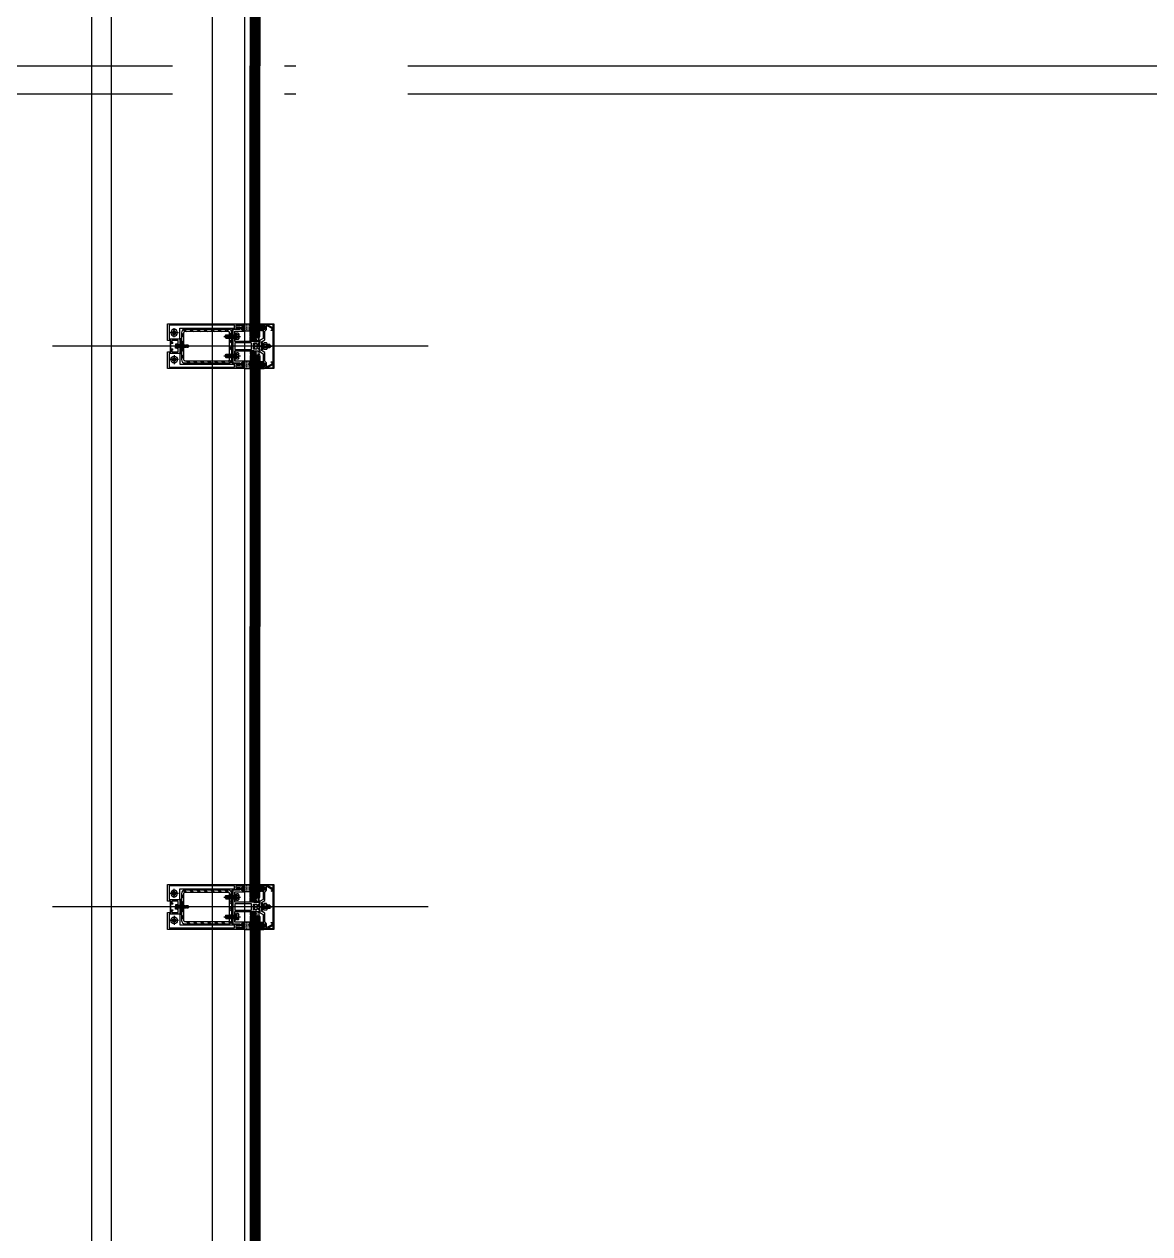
# Model space of a CAD drawing. Header units: millimetres. Extents: x 434053 to 1059003, y -2417481 to 936527.
# Drawn here: x 535387 to 537395, y -2241119 to -2238961 of the extents above; entities that cross this region are included whole.
import ezdxf

# ---------------------------------------------------------------- set-up
doc = ezdxf.new("R2010")
doc.units = ezdxf.units.MM
doc.header["$LTSCALE"] = 1000
doc.header["$MEASUREMENT"] = 0
for name, pattern in [('CENTER', [2, 1.25, -0.25, 0.25, -0.25]), ('CENTER2', [1.125, 0.75, -0.125, 0.125, -0.125]), ('DOTE', [2.42, 2, -0.2, 0.02, -0.2]), ('HIDDEN', [9.525, 6.35, -3.175])]:
    doc.linetypes.add(name, pattern=pattern)
for name, color, linetype in [('ALUM-V', 11, 'Continuous'), ('DOTE', 16, 'DOTE'), ('ELASTOMER', 6, 'Continuous'), ('ELASTOMER-V', 241, 'Continuous'), ('ELASTROMER-V', 241, 'Continuous'), ('EXTRUSION1', 4, 'Continuous'), ('EXTRUSION2', 133, 'Continuous'), ('FASTENER', 191, 'Continuous'), ('GLASS', 1, 'Continuous'), ('GLASS-V', 11, 'Continuous'), ('GRID', 8, 'CENTER'), ('SFC-ELASTOMER', 6, 'Continuous'), ('SFC-ELASTOMER-V', 241, 'Continuous'), ('SILICONE', 8, 'Continuous'), ('STEEL', 3, 'Continuous'), ('STEEL-V', 71, 'Continuous')]:
    doc.layers.add(name, color=color, linetype=linetype)
pattern_1 = [(45, (-5.177405, -3.52174), (-0.04419417, 0.04419417), [])]
pattern_2 = [(360, (-14745.027, 104018.3311), (1.875, 1.082531755), [1.25, -2.5]), (120, (-14745.027, 104018.3311), (-1.875, 1.082531755), [1.25, -2.5]), (60, (-14745.027, 104018.3311), (9e-16, 2.16506351), [-2.5, 1.25])]
pattern_3 = [(307.5, (36474.7366, 18869.4615), (1.92682377, 0.06299336), [0, -1.52, 0, -1.7, 0, -1.625]), (277.5, (36474.7366, 18869.4615), (2.82214607, -1.7697767), [0, -0.82, 0, -1.37, 0, -0.525]), (237.5, (36474.7366, 18870.6915), (0.00565905, -3.11414186), [0, -0.5, 0, -1.8, 0, -2.35]), (227.5, (36474.7366, 18870.6915), (0.87767556, -3.0061266), [0, -0.25, 0, -1.18, 0, -1.35])]
pattern_4 = [(360, (-14745.027, 105018.3311), (1.875, 1.082531755), [1.25, -2.5]), (120, (-14745.027, 105018.3311), (-1.875, 1.082531755), [1.25, -2.5]), (60, (-14745.027, 105018.3311), (9e-16, 2.16506351), [-2.5, 1.25])]
pattern_5 = [(307.5, (36474.7366, 19869.4615), (1.92682377, 0.06299336), [0, -1.52, 0, -1.7, 0, -1.625]), (277.5, (36474.7366, 19869.4615), (2.82214607, -1.7697767), [0, -0.82, 0, -1.37, 0, -0.525]), (237.5, (36474.7366, 19870.6915), (0.00565905, -3.11414186), [0, -0.5, 0, -1.8, 0, -2.35]), (227.5, (36474.7366, 19870.6915), (0.87767556, -3.0061266), [0, -0.25, 0, -1.18, 0, -1.35])]

# ---------------------------------------------------------------- blocks, each defined once
blk = doc.blocks.new('WP')
at = {"linetype": 'ByBlock'}
h = blk.add_hatch(dxfattribs=at)
h.set_pattern_fill('ANSI31', color=0, scale=0.5, style=0)
h.set_pattern_definition(pattern_1)
h.paths.add_polyline_path([(0, 1.25, 0.4142136), (-1.25, 0), (0, 0)])
h = blk.add_hatch(dxfattribs=at)
h.set_pattern_fill('ANSI31', color=0, scale=0.5, style=0)
h.set_pattern_definition(pattern_1)
h.paths.add_polyline_path([(0, -1.25, 0.4142136), (1.25, 0), (0, 0)])
at = {"color": 0, "linetype": 'ByBlock'}
for p, q in [((-2.45, 0), (2.45, 0)), ((0, -2.45), (0, 2.45))]:
    blk.add_line(p, q, dxfattribs=at)
blk.add_circle((0, 0), 1.25, dxfattribs=at)
blk = doc.blocks.new('*U530')
at = {"layer": 'ELASTOMER-V', "linetype": 'ByBlock'}
h = blk.add_hatch(dxfattribs=at)
h.set_pattern_fill('DOTS', color=256, scale=12, style=0)
h.set_pattern_definition([(0, (6, -2), (0.375, 0.75), [0, -0.75])])
edge = h.paths.add_edge_path()
edge.add_arc((1, -14.8), 1, 0, 90)
edge.add_line((1, -13.8), (-1, -13.8))
edge.add_arc((-1, -14.8), 1, 90, 180)
edge.add_line((-2, -14.8), (-5, -14.8))
edge.add_line((-5, -14.8), (-5, -4.8))
edge.add_line((-5, -4.8), (-2, -4.8))
edge.add_line((-2, -4.8), (-2, -3.1))
edge.add_line((-2, -3.1), (-2.4, -3.1))
edge.add_arc((-2.3, -2.6), 0.5, 140.4654, 270, ccw=False)
edge.add_line((-2.7, -2.3), (-1.2, -0.5))
edge.add_arc((-0.9, -0.8), 0.5, 90, 140.4654, ccw=False)
edge.add_line((-0.9, -0.3), (-0.8, -0.3))
edge.add_arc((0, 0), 0.813, 202.6199, 337.3801)
edge.add_line((0.8, -0.3), (0.9, -0.3))
edge.add_arc((0.9, -0.8), 0.5, 39.5346, 90, ccw=False)
edge.add_line((1.2, -0.5), (2.7, -2.3))
edge.add_arc((2.3, -2.6), 0.5, -90, 39.5346, ccw=False)
edge.add_line((2.3, -3.1), (2, -3.1))
edge.add_line((2, -3.1), (2, -4.8))
edge.add_line((2, -4.8), (8, -4.8))
edge.add_line((8, -4.8), (8, -14.8))
edge.add_line((8, -14.8), (2, -14.8))
edge = h.paths.add_edge_path(flags=16)
edge.add_line((1, -2.8), (1, -3.8))
edge.add_arc((0, -3.8), 1, -180, 0, ccw=False)
edge.add_line((-1, -3.8), (-1, -2.8))
edge.add_arc((0, -2.8), 1, 0, 180, ccw=False)
at = {"color": 0, "linetype": 'ByBlock'}
for points in [[(2, -14.8, 0.414214), (1, -13.8), (-1, -13.8, 0.414214), (-2, -14.8), (-5, -14.8), (-5, -4.8), (-2, -4.8), (-2, -3.1), (-2.4, -3.1, -0.634219), (-2.7, -2.3), (-1.2, -0.5, -0.223826), (-0.9, -0.3), (-0.8, -0.3, 0.666667), (0.8, -0.3), (0.9, -0.3, -0.223826), (1.2, -0.5), (2.7, -2.3, -0.634219), (2.3, -3.1), (2, -3.1), (2, -4.8), (8, -4.8), (8, -14.8)], [(1, -2.8), (1, -3.8, -1), (-1, -3.8), (-1, -2.8, -1)]]:
    blk.add_lwpolyline(points, format="xyb", close=True, dxfattribs=at)
blk = doc.blocks.new('M6.7')
at = {"color": 0, "linetype": 'ByBlock'}
for p, q in [((-5.8, 8.5), (-5.8, 4)), ((-4.3, 9.3), (4.3, 9.3)), ((-4.3, 3.2), (4.3, 3.2)), ((-3, 14), (-2, 15)), ((-3, 14), (-3, 9.3)), ((-3, 14), (3, 14)), ((-2.9, 8.5), (-2.9, 4)), ((2, 15), (-2, 15)), ((-1.2, 1.6), (0, 3.2)), ((0, 1.6), (1.2, 3.2)), ((2, 15), (3, 14)), ((2.9, 8.5), (2.9, 4)), ((3, 14), (3, 9.3)), ((5.8, 8.5), (5.8, 4))]:
    blk.add_line(p, q, dxfattribs=at)
at = {"color": 0, "linetype": 'HIDDEN'}
for p, q in [((-2, 15), (-2, 9.3)), ((2, 15), (2, 9.3))]:
    blk.add_line(p, q, dxfattribs=at)
at = {"color": 0, "linetype": 'ByBlock'}
for points in [[(-6, 1.6), (6, 1.6), (6, 0), (-6, 0), (-6, 1.6)], [(-4.6, 3.2), (4.6, 3.2), (4.6, 1.6), (-4.6, 1.6), (-4.6, 3.2)]]:
    blk.add_lwpolyline(points, dxfattribs=at)
for centre, radius, start, end in [((-4.3, 7.6), 1.7, 32.0046, 147.9954), ((-4.3, 4.9), 1.7, 212.0046, 327.9954), ((0, 3.7), 5.61, 59.0209, 120.9791), ((0, 8.8), 5.61, 239.0209, 300.9791), ((4.3, 7.6), 1.7, 32.0046, 147.9954), ((4.3, 4.9), 1.7, 212.0046, 327.9954)]:
    blk.add_arc(centre, radius, start, end, dxfattribs=at)
blk = doc.blocks.new('M6.8')
at = {"color": 0, "linetype": 'ByBlock'}
for p, q in [((-5, 3.2), (-5, 0)), ((-5, 0), (5, 0)), ((-2.5, 4), (2.5, 4)), ((0, 3.2), (0, 0)), ((5, 3.2), (5, 0))]:
    blk.add_line(p, q, dxfattribs=at)
for centre in [(-2.5, -0.30625), (2.5, -0.30625)]:
    blk.add_arc(centre, 4.30625, 54.51065675, 125.48934325, dxfattribs=at)
blk = doc.blocks.new('*U528')
at = {"layer": 'GRID'}
blk.add_line((0, -6.6), (0, 26.7), dxfattribs=at)
at = {"color": 0, "linetype": 'ByBlock'}
blk.add_blockref('M6.7', (0, 9), dxfattribs=at)
at = {"color": 0, "linetype": 'ByBlock', "xscale": -1, "rotation": 180}
blk.add_blockref('M6.8', (0, 0), dxfattribs=at)
blk = doc.blocks.new('*U542')
at = {"linetype": 'ByBlock', "ltscale": 20}
blk.add_hatch(color=0, dxfattribs=at).paths.add_polyline_path([(4.4, 0), (4.4, 0), (-4.4, 0), (-4.4, 0.9), (-4.2, 0.7), (4.2, 0.7), (4.4, 0.9)])
at = {"color": 0, "linetype": 'ByBlock'}
for p, q in [((-4.2, 0.7), (-4.2, 0.8)), ((-4.2, 0.7), (-4.2, 0.8)), ((4.2, 0.7), (-4.2, 0.7)), ((4.2, 0.7), (-4.2, 0.7)), ((-4, 0.9), (4, 0.9)), ((-1.5, 3.8), (-1.5, 1.1)), ((1.5, 3.8), (1.5, 1.1)), ((4.2, 0.8), (4.2, 0.7)), ((-2.1, -2.6), (-1.5, -2.8)), ((-1.5, -3.6), (-2.1, -3.7)), ((-2.1, -3.7), (2.1, -4.6)), ((-1.5, -5.3), (-2.1, -5.5)), ((-2.1, -5.5), (2.1, -6.4)), ((-1.5, -7.1), (-2.1, -7.2)), ((-2.1, -7.2), (2.1, -8.1)), ((-1.5, -8.9), (-2.1, -9)), ((-2.1, -9), (2.1, -9.9)), ((-1.5, -10.7), (-2.1, -10.8)), ((-2.1, -10.8), (2.1, -11.7)), ((-1.5, -12.5), (-2.1, -12.6)), ((-2.1, -12.6), (2.1, -13.5)), ((-1.5, -3.6), (-1.5, -2.8)), ((-1.5, -5.3), (-1.5, -4.5)), ((-1.5, -7.1), (-1.5, -6.3)), ((-1.5, -8.9), (-1.5, -8.1)), ((-1.5, -10.7), (-1.5, -9.9)), ((-1.5, -12.5), (-1.5, -11.7)), ((-1.5, -15.8), (-1.5, -13.4)), ((0, -17.2), (-1.5, -15.8)), ((-0.3, -16.9), (-0.9, -14.2)), ((-0.8, -3.1), (0.8, -3.4)), ((-0.8, -4.9), (0.8, -5.2)), ((-0.8, -6.6), (0.8, -7)), ((-0.8, -8.4), (0.8, -8.7)), ((-0.8, -10.2), (0.8, -10.5)), ((-0.8, -12), (0.8, -12.3)), ((1.5, -15.8), (-0.4, -13.9)), ((0, -17.2), (1.5, -15.8)), ((2.1, -2.6), (1.5, -2.8)), ((1.5, -2.8), (1.5, -3.8)), ((2.1, -4.6), (1.5, -4.7)), ((1.5, -4.7), (1.5, -5.5)), ((2.1, -6.4), (1.5, -6.5)), ((1.5, -6.5), (1.5, -7.3)), ((2.1, -8.1), (1.5, -8.3)), ((1.5, -8.3), (1.5, -9.1)), ((2.1, -9.9), (1.5, -10.1)), ((1.5, -10.1), (1.5, -10.9)), ((2.1, -11.7), (1.5, -11.8)), ((1.5, -11.8), (1.5, -12.7)), ((2.1, -13.5), (1.5, -13.6)), ((1.5, -13.6), (1.5, -15.8))]:
    blk.add_line(p, q, dxfattribs=at)
at = {"color": 0, "linetype": 'ByBlock', "ltscale": 20}
blk.add_lwpolyline([(4.4, 0), (4.4, 0), (-4.4, 0), (-4.4, 0), (-4.4, 0.9), (-4.2, 0.7), (4.2, 0.7), (4.4, 0.9)], close=True, dxfattribs=at)
at = {"color": 0, "linetype": 'ByBlock'}
for points in [[(-3.3, 1.3), (-3.3, 3.8, -0.275403), (-1.5, 3.8, -0.070161), (-0.2, 4)], [(3.3, 1.3), (3.3, 3.8, 0.272905), (1.5, 3.8, 0.070122), (0.2, 4)]]:
    blk.add_lwpolyline(points, format="xyb", dxfattribs=at)
blk.add_lwpolyline([(-2.4, 4), (-0.2, 4), (-0.2, 2.9), (0.2, 2.9), (0.2, 4), (2.4, 4)], dxfattribs=at)
for centre, radius, start, end in [((-2.6, -1.3), 2.68, 65.7907, 126.421), ((-2.6, -1.3), 2.68, 65.7907, 126.421), ((0, -3.3), 4.66, 71.3205, 108.8514), ((2.6, -1.3), 2.68, 53.6184, 114.201), ((-0.6, -14.2), 0.314, 50.35, 193.0276)]:
    blk.add_arc(centre, radius, start, end, dxfattribs=at)
at = {"layer": 'ALUM-V', "color": 0, "linetype": 'ByBlock'}
for p, q in [((-2.1, -2.6), (-2.1, 0)), ((2.1, -2.6), (2.1, 0)), ((-2.1, -2.6), (2.1, -2.6))]:
    blk.add_line(p, q, dxfattribs=at)
at = {"layer": 'GRID', "linetype": 'CENTER', "ltscale": 0.5}
blk.add_line((0, 4), (0, -17.2), dxfattribs=at)
blk = doc.blocks.new('6phs-h')
at = {"color": 9, "linetype": 'CENTER2'}
for p, q in [((-8, 0), (8, 0)), ((0, 8), (0, -8))]:
    blk.add_line(p, q, dxfattribs=at)
at = {"layer": 'FASTENER', "color": 0, "linetype": 'ByBlock'}
blk.add_lwpolyline([(-0.6, -1.6), (-0.6, -3), (0.6, -3), (0.6, -1.6, -0.414214), (1.6, -0.6), (3, -0.6), (3, 0.6), (1.6, 0.6, -0.414214), (0.6, 1.6), (0.6, 3), (-0.6, 3), (-0.6, 1.6, -0.414214), (-1.6, 0.6), (-3, 0.6), (-3, -0.6), (-1.6, -0.6, -0.414214)], format="xyb", close=True, dxfattribs=at)
blk.add_circle((0, 0), 6, dxfattribs=at)
at = {"layer": 'FASTENER', "color": 8, "linetype": 'HIDDEN', "ltscale": 0.5}
blk.add_circle((0, 0), 3, dxfattribs=at)
blk = doc.blocks.new('20220805-JT03')
at = {"layer": 'SFC-ELASTOMER-V', "linetype": 'ByBlock'}
h = blk.add_hatch(dxfattribs=at)
h.set_pattern_fill('DOTS', color=256, scale=12, style=0)
h.set_pattern_definition([(0, (6261.6926, 48236.8654), (0.375, 0.75), [0, -0.75])])
edge = h.paths.add_edge_path(flags=16)
edge.add_arc((0.3, 3.3), 0.5, 0.0029, 89.9971, ccw=False)
edge.add_line((0.8, 3.3), (0.8, 1.7))
edge.add_arc((0.3, 1.7), 0.5, 270.0222, 359.9778, ccw=False)
edge.add_line((0.3, 1.2), (-0.3, 1.2))
edge.add_arc((-0.3, 1.7), 0.5, 180.0232, 269.9768, ccw=False)
edge.add_line((-0.8, 1.7), (-0.8, 3.3))
edge.add_arc((-0.3, 3.3), 0.5, 90.0174, 179.9826, ccw=False)
edge.add_line((-0.3, 3.8), (0.3, 3.8))
edge = h.paths.add_edge_path(flags=16)
edge.add_arc((2.5, 5.3), 0.5, -90.0029, 0.0029, ccw=False)
edge.add_line((2.5, 4.8), (1.5, 4.8))
edge.add_arc((1.5, 5.3), 0.5, 180.0041, 269.9959, ccw=False)
edge.add_line((1, 5.3), (1, 6.4))
edge.add_arc((1.5, 6.4), 0.5, 90.0077, 179.9923, ccw=False)
edge.add_line((1.5, 6.9), (2.5, 6.9))
edge.add_arc((2.5, 6.4), 0.5, 0.0007, 89.9993, ccw=False)
edge.add_line((3, 6.4), (3, 5.3))
edge = h.paths.add_edge_path()
edge.add_line((-6.2, 2.3), (-6.2, 2.8))
edge.add_arc((-5.7, 2.8), 0.5, 90, 180, ccw=False)
edge.add_line((-5.7, 3.3), (-2.6, 3.3))
edge.add_arc((-2.1, 3.3), 0.5, 0.0568, 179.9432, ccw=False)
edge.add_line((-1.6, 3.3), (-1.6, 2))
edge.add_arc((-1.9, 2), 0.299, -90.1209, 0.1237, ccw=False)
edge.add_line((-1.9, 1.7), (-2, 1.7))
edge.add_arc((-2, 1.4), 0.3, 90.0993, 224.8865)
edge.add_line((-2.2, 1.2), (-1.2, 0.1))
edge.add_arc((-0.8, 0.5), 0.5, 225, 270)
edge.add_line((-0.8, 0), (0.8, 0))
edge.add_arc((0.8, 0.5), 0.5, 270, 315)
edge.add_line((1.2, 0.1), (2.2, 1.2))
edge.add_arc((2, 1.4), 0.3, 315.1093, 449.9036)
edge.add_line((2, 1.7), (1.9, 1.7))
edge.add_arc((1.9, 2), 0.3, 180.0698, 269.9273, ccw=False)
edge.add_line((1.6, 2), (1.6, 3.3))
edge.add_arc((2.1, 3.3), 0.5, 0.0563, 179.9437, ccw=False)
edge.add_line((2.6, 3.3), (4.7, 3.3))
edge.add_arc((4.7, 3.6), 0.299, 269.7711, 360.2319)
edge.add_line((5, 3.6), (5, 8.1))
edge.add_line((5, 8.1), (4.3, 9.1))
edge.add_arc((4, 8.9), 0.401, 29.9771, 149.8969)
edge.add_line((3.7, 9.1), (3.3, 8.3))
edge.add_arc((3, 8.5), 0.401, 210.1001, 330.0258, ccw=False)
edge.add_line((2.7, 8.3), (2.3, 9.1))
edge.add_arc((2, 8.9), 0.401, 29.9785, 149.8954)
edge.add_line((1.7, 9.1), (1.3, 8.3))
edge.add_arc((1, 8.5), 0.401, 210.101, 330.0249, ccw=False)
edge.add_line((0.7, 8.3), (0.3, 9.1))
edge.add_arc((0, 8.9), 0.401, 29.9785, 149.8954)
edge.add_line((-0.3, 9.1), (-0.7, 8.3))
edge.add_arc((-1, 8.5), 0.401, 210.101, 330.0249, ccw=False)
edge.add_line((-1.3, 8.3), (-1.7, 9.1))
edge.add_arc((-2, 8.9), 0.401, 29.9785, 149.8954)
edge.add_line((-2.3, 9.1), (-2.7, 8.3))
edge.add_arc((-3, 8.5), 0.401, 210.101, 330.0249, ccw=False)
edge.add_line((-3.3, 8.3), (-3.7, 9.1))
edge.add_arc((-4, 8.9), 0.414, 31.0429, 161.1746)
edge.add_line((-4.4, 9), (-4.4, 8.6))
edge.add_arc((-4.9, 8.6), 0.5, -127.8542, 0, ccw=False)
edge.add_line((-5.2, 8.2), (-6.5, 9.3))
edge.add_arc((-6.7, 9.1), 0.2, 52.1458, 90)
edge.add_line((-6.7, 9.3), (-6.8, 9.3))
edge.add_arc((-6.8, 9.1), 0.2, 90, 180)
edge.add_line((-7, 9.1), (-7, 2.1))
edge.add_arc((-6.7, 2.1), 0.337, 189.2553, 260.8901)
edge.add_line((-6.7, 1.8), (-6.7, 1.8))
edge.add_arc((-6.7, 2.3), 0.5, 270, 360)
edge = h.paths.add_edge_path(flags=16)
edge.add_arc((-2.5, 5.3), 0.5, 179.9971, 270.0029)
edge.add_line((-2.5, 4.8), (-1.5, 4.8))
edge.add_arc((-1.5, 5.3), 0.5, 270.0041, 359.9959)
edge.add_line((-1, 5.3), (-1, 6.4))
edge.add_arc((-1.5, 6.4), 0.5, 0.0077, 89.9923)
edge.add_line((-1.5, 6.9), (-2.5, 6.9))
edge.add_arc((-2.5, 6.4), 0.5, 90.0007, 179.9993)
edge.add_line((-3, 6.4), (-3, 5.3))
at = {"color": 0, "linetype": 'ByBlock'}
for points in [[(-6.2, 2.3), (-6.2, 2.8, -0.414214), (-5.7, 3.3), (-2.6, 3.3, -0.99901), (-1.6, 3.3), (-1.6, 2, -0.415465), (-1.9, 1.7), (-2, 1.7, 0.666836), (-2.2, 1.2), (-1.2, 0.1, 0.198912), (-0.8, 0), (0.8, 0, 0.198912), (1.2, 0.1), (2.2, 1.2, 0.666881), (2, 1.7), (1.9, 1.7, -0.413485), (1.6, 2), (1.6, 3.3, -0.999019), (2.6, 3.3), (4.7, 3.3, 0.416571), (5, 3.6), (5, 8.1), (4.3, 9.1, 0.576884), (3.7, 9.1), (3.3, 8.3, -0.576918), (2.7, 8.3), (2.3, 9.1, 0.576867), (1.7, 9.1), (1.3, 8.3, -0.576907), (0.7, 8.3), (0.3, 9.1, 0.576867), (-0.3, 9.1), (-0.7, 8.3, -0.576907), (-1.3, 8.3), (-1.7, 9.1, 0.576867), (-2.3, 9.1), (-2.7, 8.3, -0.576907), (-3.3, 8.3), (-3.7, 9.1, 0.637878), (-4.4, 9), (-4.4, 8.6, -0.623985), (-5.2, 8.2), (-6.5, 9.3, 0.166689), (-6.7, 9.3), (-6.8, 9.3, 0.414214), (-7, 9.1), (-7, 2.1, 0.323159), (-6.7, 1.8), (-6.7, 1.8, 0.414214)], [(-3, 5.3, 0.414244), (-2.5, 4.8), (-1.5, 4.8, 0.414172), (-1, 5.3), (-1, 6.4, 0.414135), (-1.5, 6.9), (-2.5, 6.9, 0.414207), (-3, 6.4)], [(0.3, 3.8, -0.414183), (0.8, 3.3), (0.8, 1.7, -0.413987), (0.3, 1.2), (-0.3, 1.2, -0.413976), (-0.8, 1.7), (-0.8, 3.3, -0.414036), (-0.3, 3.8)], [(3, 5.3, -0.414244), (2.5, 4.8), (1.5, 4.8, -0.414172), (1, 5.3), (1, 6.4, -0.414135), (1.5, 6.9), (2.5, 6.9, -0.414207), (3, 6.4)]]:
    blk.add_lwpolyline(points, format="xyb", close=True, dxfattribs=at)
blk = doc.blocks.new('*U532')
at = {"color": 0, "linetype": 'ByBlock'}
for p, q in [((-5.8, 6.4), (-5.8, 3.2)), ((-5.8, 3.2), (5.8, 3.2)), ((-4.3, 7.2), (4.3, 7.2)), ((-2.9, 6.4), (-2.9, 3.2)), ((-1.2, 1.6), (0, 3.2)), ((0, 1.6), (1.2, 3.2)), ((2.9, 6.4), (2.9, 3.2)), ((5.8, 6.4), (5.8, 3.2)), ((-3, -15.5), (-3, -10)), ((-3, -15.5), (-2, -16.5)), ((-3, -15.5), (3, -15.5)), ((2, -16.5), (-2, -16.5)), ((2, -16.5), (3, -15.5)), ((3, -15.5), (3, -10))]:
    blk.add_line(p, q, dxfattribs=at)
for points in [[(-6, 1.6), (6, 1.6), (6, 0), (-6, 0), (-6, 1.6)], [(-4.6, 3.2), (4.6, 3.2), (4.6, 1.6), (-4.6, 1.6), (-4.6, 3.2)]]:
    blk.add_lwpolyline(points, dxfattribs=at)
for centre, radius, start, end in [((-4.3, 5.5), 1.7, 32.0046, 147.9954), ((0, 1.6), 5.61, 59.0209, 120.9791), ((4.3, 5.5), 1.7, 32.0046, 147.9954)]:
    blk.add_arc(centre, radius, start, end, dxfattribs=at)
at = {"layer": 'FASTENER', "color": 0, "linetype": 'HIDDEN'}
for p, q in [((-3, -10), (-3, 0)), ((-2, -16.5), (-2, 0)), ((2, -16.5), (2, 0)), ((3, -10), (3, 0))]:
    blk.add_line(p, q, dxfattribs=at)
at = {"layer": 'GRID'}
blk.add_line((0, -19.1), (0, 10.4), dxfattribs=at)
blk = doc.blocks.new('20221108-LC01')
at = {"color": 0, "linetype": 'ByBlock'}
for points in [[(-3, -17.8, 1), (-3, -17.2), (-3, -8.8, 0.414214), (-3.5, -8.3), (-48, -8.3), (-48, -5.8), (-46, -5.8), (-46, -3.3), (-42.5, -3.3), (-42.5, -5.3), (-37, -5.3, 0.414214), (-36.5, -4.8), (-36.5, 4.7, 0.414214), (-37, 5.2), (-42.5, 5.2), (-42.5, 3.2), (-46, 3.2), (-46, 5.7), (-48, 5.7), (-48, 8.2), (-3.5, 8.2, 0.414214), (-3, 8.7), (-3, 17.2, 1), (-3, 17.8), (-3, 26.5, 0.414214), (-3.5, 27), (-20.5, 27), (-20.5, 29, -0.414214), (-19.5, 30), (-19.3, 30, -0.414214), (-19, 29.7), (-19, 29, 0.414214), (-18.5, 28.5), (-17.4, 28.5, 0.13052), (-17.1, 28.6), (-15.8, 29.4, 0.269143), (-15.5, 29.8), (-15.5, 34.2, 0.269143), (-15.8, 34.6), (-17.1, 35.4, 0.13052), (-17.4, 35.5), (-18.5, 35.5, 0.414214), (-19, 35), (-19, 34.3, -0.414214), (-19.3, 34), (-19.5, 34, -0.414214), (-20.5, 35), (-20.5, 37), (-6.3, 37, -0.414214), (-5.3, 36), (-5.3, 34, -1), (-7.3, 34, 0.414214), (-7.8, 34.5), (-12, 34.5, 0.414214), (-12.5, 34), (-12.5, 30.5, 0.414214), (-12, 30), (0, 30), (0, -30), (-12, -30, 0.414214), (-12.5, -30.5), (-12.5, -34, 0.414214), (-12, -34.5), (-7.8, -34.5, 0.414214), (-7.3, -34, -1), (-5.3, -34), (-5.3, -36, -0.414214), (-6.3, -37), (-20.5, -37), (-20.5, -35, -0.414214), (-19.5, -34), (-19.3, -34, -0.414214), (-19, -34.3), (-19, -35, 0.414214), (-18.5, -35.5), (-17.4, -35.5, 0.13052), (-17.1, -35.4), (-15.8, -34.6, 0.269143), (-15.5, -34.2), (-15.5, -29.8, 0.269143), (-15.8, -29.4), (-17.1, -28.6, 0.13052), (-17.4, -28.5), (-18.5, -28.5, 0.414214), (-19, -29), (-19, -29.7, -0.414214), (-19.3, -30), (-19.5, -30, -0.414214), (-20.5, -29), (-20.5, -27), (-3.5, -27, 0.414214), (-3, -26.5)], [(-3, -5.3, -0.414214), (-3.5, -5.8), (-32.5, -5.8, -0.414214), (-33, -5.3), (-33, 5.2, -0.414214), (-32.5, 5.7), (-3.5, 5.7, -0.414214), (-3, 5.2)]]:
    blk.add_lwpolyline(points, format="xyb", close=True, dxfattribs=at)
blk = doc.blocks.new('*U509')
at = {"layer": 'GLASS'}
for points in [[(1983.7, 7.5), (1, 7.5), (0, 8.5), (0, 14.5), (1, 15.5), (1983.7, 15.5)], [(1983.7, 6), (1, 6), (0, 5), (0, -1), (1, -2), (1983.7, -2)]]:
    blk.add_lwpolyline(points, dxfattribs=at)
at = {"layer": 'GLASS-V'}
for p, q in [((0, 13.5), (1983.7, 13.5)), ((0, 11.5), (1983.7, 11.5)), ((0, 9.5), (1983.7, 9.5)), ((0, 4), (1983.7, 4)), ((0, 2), (1983.7, 2)), ((0, 0), (1983.7, 0))]:
    blk.add_line(p, q, dxfattribs=at)
at = {"layer": 'GLASS-V', "linetype": 'HIDDEN', "const_width": 1.5}
blk.add_lwpolyline([(1, 6.7), (1983.7, 6.7)], dxfattribs=at)
blk = doc.blocks.new('*U533')
at = {"layer": 'GLASS'}
for points in [[(483.7, 7.5), (1, 7.5), (0, 8.5), (0, 14.5), (1, 15.5), (483.7, 15.5)], [(483.7, 6), (1, 6), (0, 5), (0, -1), (1, -2), (483.7, -2)]]:
    blk.add_lwpolyline(points, dxfattribs=at)
at = {"layer": 'GLASS-V'}
for p, q in [((0, 13.5), (483.7, 13.5)), ((0, 11.5), (483.7, 11.5)), ((0, 9.5), (483.7, 9.5)), ((0, 4), (483.7, 4)), ((0, 2), (483.7, 2)), ((0, 0), (483.7, 0))]:
    blk.add_line(p, q, dxfattribs=at)
at = {"layer": 'GLASS-V', "linetype": 'HIDDEN', "const_width": 1.5}
blk.add_lwpolyline([(1, 6.7), (483.7, 6.7)], dxfattribs=at)
blk = doc.blocks.new('A$C56EA6F4E')
at = {"layer": 'ELASTOMER-V'}
h = blk.add_hatch(dxfattribs=at)
h.set_pattern_fill('HONEY', color=256, scale=10, style=0)
h.set_pattern_definition(pattern_4)
edge = h.paths.add_edge_path()
edge.add_arc((10482.1, 14211.5), 4, 270, 450)
edge.add_line((10482.1, 14215.5), (10479.1, 14215.5))
edge.add_arc((10479.1, 14211.5), 4, 89.9946, 270.0054)
edge.add_line((10479.1, 14207.5), (10482.1, 14207.5))
h = blk.add_hatch(dxfattribs=at)
h.set_pattern_fill('HONEY', color=256, scale=10, style=0)
h.set_pattern_definition(pattern_4)
edge = h.paths.add_edge_path()
edge.add_arc((10482.1, 14187), 4, -90, 90, ccw=False)
edge.add_line((10482.1, 14183), (10479.1, 14183))
edge.add_arc((10479.1, 14187), 4, 89.9946, 270.0054, ccw=False)
edge.add_line((10479.1, 14191), (10482.1, 14191))
h = blk.add_hatch(dxfattribs=at)
h.set_pattern_fill('HONEY', color=256, scale=10, style=0)
h.set_pattern_definition(pattern_2)
edge = h.paths.add_edge_path()
edge.add_arc((10482.1, 13211.5), 4, 270, 450)
edge.add_line((10482.1, 13215.5), (10479.1, 13215.5))
edge.add_arc((10479.1, 13211.5), 4, 89.9946, 270.0054)
edge.add_line((10479.1, 13207.5), (10482.1, 13207.5))
h = blk.add_hatch(dxfattribs=at)
h.set_pattern_fill('HONEY', color=256, scale=10, style=0)
h.set_pattern_definition(pattern_2)
edge = h.paths.add_edge_path()
edge.add_arc((10482.1, 13187), 4, -90, 90, ccw=False)
edge.add_line((10482.1, 13183), (10479.1, 13183))
edge.add_arc((10479.1, 13187), 4, 89.9946, 270.0054, ccw=False)
edge.add_line((10479.1, 13191), (10482.1, 13191))
at = {"layer": 'SILICONE', "linetype": 'ByBlock'}
h = blk.add_hatch(dxfattribs=at)
h.set_pattern_fill('AR-SAND', color=256, angle=-90, style=0)
h.set_pattern_definition(pattern_5)
edge = h.paths.add_edge_path()
edge.add_line((10479.1, 14207.5), (10469.5, 14207.5))
edge.add_arc((10461.7, 14211.5), 8.78, -27.1141, 27.1141)
edge.add_line((10469.5, 14215.5), (10479.1, 14215.5))
edge.add_arc((10479.1, 14211.5), 4, 89.9946, 270.0054)
h = blk.add_hatch(dxfattribs=at)
h.set_pattern_fill('AR-SAND', color=256, angle=-90, style=0)
h.set_pattern_definition(pattern_5)
edge = h.paths.add_edge_path()
edge.add_line((10479.1, 14191), (10469.5, 14191))
edge.add_arc((10461.7, 14187), 8.78, 332.8859, 387.1141, ccw=False)
edge.add_line((10469.5, 14183), (10479.1, 14183))
edge.add_arc((10479.1, 14187), 4, 89.9946, 270.0054, ccw=False)
h = blk.add_hatch(dxfattribs=at)
h.set_pattern_fill('AR-SAND', color=256, angle=-90, style=0)
h.set_pattern_definition(pattern_3)
edge = h.paths.add_edge_path()
edge.add_line((10479.1, 13207.5), (10469.5, 13207.5))
edge.add_arc((10461.7, 13211.5), 8.78, -27.1141, 27.1141)
edge.add_line((10469.5, 13215.5), (10479.1, 13215.5))
edge.add_arc((10479.1, 13211.5), 4, 89.9946, 270.0054)
h = blk.add_hatch(dxfattribs=at)
h.set_pattern_fill('AR-SAND', color=256, angle=-90, style=0)
h.set_pattern_definition(pattern_3)
edge = h.paths.add_edge_path()
edge.add_line((10479.1, 13191), (10469.5, 13191))
edge.add_arc((10461.7, 13187), 8.78, 332.8859, 387.1141, ccw=False)
edge.add_line((10469.5, 13183), (10479.1, 13183))
edge.add_arc((10479.1, 13187), 4, 89.9946, 270.0054, ccw=False)
at = {"layer": 'STEEL-V', "linetype": 'ByBlock'}
h = blk.add_hatch(dxfattribs=at)
h.set_pattern_fill('GEOL7', color=256, scale=25, angle=90, style=0, pattern_type=2)
h.set_pattern_definition([(225, (92180.5345, 98319.6935), (-2e-15, -12.5016479), [25]), (225, (92180.5345, 98322.8185), (-2e-15, -12.5016479), [25])])
edge = h.paths.add_edge_path(flags=16)
edge.add_line((10522.5, 14175.3), (10522.5, 14223.3))
edge.add_arc((10524.5, 14223.3), 2, 90, 180, ccw=False)
edge.add_line((10524.5, 14225.3), (10602.5, 14225.3))
edge.add_arc((10602.5, 14223.3), 2, 0, 90, ccw=False)
edge.add_line((10604.5, 14223.3), (10604.5, 14175.3))
edge.add_arc((10602.5, 14175.3), 2, -90, 0, ccw=False)
edge.add_line((10602.5, 14173.3), (10524.5, 14173.3))
edge.add_arc((10524.5, 14175.3), 2, 180, 270, ccw=False)
edge = h.paths.add_edge_path()
edge.add_line((10518.5, 14175.3), (10518.5, 14223.3))
edge.add_arc((10524.5, 14223.3), 6, 90, 180, ccw=False)
edge.add_line((10524.5, 14229.3), (10602.5, 14229.3))
edge.add_arc((10602.5, 14223.3), 6, 0, 90, ccw=False)
edge.add_line((10608.5, 14223.3), (10608.5, 14175.3))
edge.add_arc((10602.5, 14175.3), 6, -90, 0, ccw=False)
edge.add_line((10602.5, 14169.3), (10524.5, 14169.3))
edge.add_arc((10524.5, 14175.3), 6, 180, 270, ccw=False)
h = blk.add_hatch(dxfattribs=at)
h.set_pattern_fill('GEOL7', color=256, scale=25, angle=90, style=0, pattern_type=2)
h.set_pattern_definition([(225, (92180.5345, 97319.6935), (-2e-15, -12.5016479), [25]), (225, (92180.5345, 97322.8185), (-2e-15, -12.5016479), [25])])
edge = h.paths.add_edge_path(flags=16)
edge.add_line((10522.5, 13175.3), (10522.5, 13223.3))
edge.add_arc((10524.5, 13223.3), 2, 90, 180, ccw=False)
edge.add_line((10524.5, 13225.3), (10602.5, 13225.3))
edge.add_arc((10602.5, 13223.3), 2, 0, 90, ccw=False)
edge.add_line((10604.5, 13223.3), (10604.5, 13175.3))
edge.add_arc((10602.5, 13175.3), 2, -90, 0, ccw=False)
edge.add_line((10602.5, 13173.3), (10524.5, 13173.3))
edge.add_arc((10524.5, 13175.3), 2, 180, 270, ccw=False)
edge = h.paths.add_edge_path()
edge.add_line((10518.5, 13175.3), (10518.5, 13223.3))
edge.add_arc((10524.5, 13223.3), 6, 90, 180, ccw=False)
edge.add_line((10524.5, 13229.3), (10602.5, 13229.3))
edge.add_arc((10602.5, 13223.3), 6, 0, 90, ccw=False)
edge.add_line((10608.5, 13223.3), (10608.5, 13175.3))
edge.add_arc((10602.5, 13175.3), 6, -90, 0, ccw=False)
edge.add_line((10602.5, 13169.3), (10524.5, 13169.3))
edge.add_arc((10524.5, 13175.3), 6, 180, 270, ccw=False)
at = {"layer": 'ALUM-V'}
for p, q in [((10496, 18199.3), (10496, 9199.3)), ((10768.5, 9199.3), (10768.5, 18199.3))]:
    blk.add_line(p, q, dxfattribs=at)
at = {"layer": 'ALUM-V', "linetype": 'HIDDEN'}
for points in [[(10611.5, 14212.3), (10611.5, 14231.3), (10513.7, 14231.3)], [(10611.5, 14186.3), (10611.5, 14167.3), (10513.7, 14167.3)], [(10611.5, 13212.3), (10611.5, 13231.3), (10513.7, 13231.3)], [(10611.5, 13186.3), (10611.5, 13167.3), (10513.7, 13167.3)]]:
    blk.add_lwpolyline(points, dxfattribs=at)
at = {"layer": 'ELASTOMER'}
for points in [[(10482.1, 14207.5, 1), (10482.1, 14215.5), (10479.1, 14215.5, 1.000094), (10479.1, 14207.5)], [(10482.1, 14191, -1), (10482.1, 14183), (10479.1, 14183, -1.000094), (10479.1, 14191)], [(10482.1, 13207.5, 1), (10482.1, 13215.5), (10479.1, 13215.5, 1.000094), (10479.1, 13207.5)], [(10482.1, 13191, -1), (10482.1, 13183), (10479.1, 13183, -1.000094), (10479.1, 13191)]]:
    blk.add_lwpolyline(points, format="xyb", close=True, dxfattribs=at)
at = {"layer": 'ELASTROMER-V', "linetype": 'HIDDEN'}
for p, q in [((10470.5, 14207.5), (10486, 14215.5)), ((10470.5, 13207.5), (10486, 13215.5))]:
    blk.add_line(p, q, dxfattribs=at)
for points in [[(10470.5, 14215.5), (10470.5, 14207.5), (10486, 14207.5), (10486, 14215.5)], [(10518.5, 14229.3), (10518.5, 14169.3), (10516.5, 14169.3), (10516.5, 14229.3)], [(10611.5, 14212.3), (10611.5, 14186.3), (10608.5, 14186.3), (10608.5, 14212.3)], [(10518.5, 13229.3), (10518.5, 13169.3), (10516.5, 13169.3), (10516.5, 13229.3)], [(10470.5, 13215.5), (10470.5, 13207.5), (10486, 13207.5), (10486, 13215.5)], [(10611.5, 13212.3), (10611.5, 13186.3), (10608.5, 13186.3), (10608.5, 13212.3)]]:
    blk.add_lwpolyline(points, close=True, dxfattribs=at)
at = {"layer": 'EXTRUSION1'}
for points in [[(10460.7, 14159.3, 0.414214), (10461, 14159.6), (10461, 14160.4, 0.315299), (10460.6, 14160.9), (10458.3, 14161.8, 0.087489), (10458.2, 14161.8), (10457.7, 14161.8, 0.198912), (10457.3, 14161.6), (10456.5, 14160.8, -0.198912), (10456.4, 14160.8), (10454.1, 14160.8, 0.127017), (10454, 14160.7, -0.258199), (10453, 14160.7, 0.127017), (10452.9, 14160.8), (10445.5, 14160.8, -0.414214), (10445, 14161.3), (10445, 14169.9, -0.414214), (10445.5, 14170.4), (10447.5, 14170.4), (10448.5, 14170.9), (10448.5, 14170.9, 0.414214), (10448, 14171.4), (10445.5, 14171.4, -0.414214), (10445, 14171.9), (10445, 14226.6, -0.414214), (10445.5, 14227.1), (10448, 14227.1, 0.414214), (10448.5, 14227.6), (10447.5, 14228.1), (10445.5, 14228.1, -0.414214), (10445, 14228.6), (10445, 14237.3, -0.414214), (10445.5, 14237.8), (10452.9, 14237.8, 0.127017), (10453, 14237.8, -0.258199), (10454, 14237.8, 0.127017), (10454.1, 14237.8), (10456.4, 14237.8, -0.198912), (10456.5, 14237.7), (10457.3, 14236.9, 0.198912), (10457.7, 14236.8), (10458.2, 14236.8, 0.087489), (10458.3, 14236.8), (10460.6, 14237.6, 0.315299), (10461, 14238.1), (10461, 14239, 0.414214), (10460.7, 14239.3), (10443.5, 14239.3), (10443.5, 14159.3)], [(10626.5, 14205.8), (10627.5, 14206.8), (10627.5, 14209, -0.414214), (10627.8, 14209.3), (10633.5, 14209.3), (10633.5, 14239.3), (10496, 14239.3), (10496, 14237.7, 0.399656), (10496.4, 14237.2), (10506, 14236.8), (10510.7, 14236.8, -0.414214), (10511.2, 14236.3), (10511.2, 14232.8, -0.414214), (10510.7, 14232.3), (10506.2, 14232.3), (10504.7, 14231.3), (10504.7, 14230.3, 0.414214), (10505.2, 14229.8), (10513.2, 14229.8, 0.414214), (10513.7, 14230.3), (10513.7, 14236.3, -0.414214), (10514.2, 14236.8), (10630, 14236.8, -0.414214), (10630.5, 14236.3), (10630.5, 14212.8, -0.414214), (10630, 14212.3), (10611.5, 14212.3), (10611.5, 14186.3), (10630, 14186.3, -0.414214), (10630.5, 14185.8), (10630.5, 14162.3, -0.414214), (10630, 14161.8), (10514.2, 14161.8, -0.414214), (10513.7, 14162.3), (10513.7, 14168.3, 0.414214), (10513.2, 14168.8), (10505.2, 14168.8, 0.414214), (10504.7, 14168.3), (10504.7, 14167.3), (10506.2, 14166.3), (10510.7, 14166.3, -0.414214), (10511.2, 14165.8), (10511.2, 14162.3, -0.414214), (10510.7, 14161.8), (10506, 14161.8), (10496.4, 14161.3, 0.399656), (10496, 14160.8), (10496, 14159.3), (10633.5, 14159.3), (10633.5, 14189.3), (10627.8, 14189.3, -0.414214), (10627.5, 14189.6), (10627.5, 14191.8), (10626.5, 14192.8), (10626, 14192.8, 0.414214), (10625.5, 14192.3), (10625.5, 14189.6, -0.414214), (10625.2, 14189.3), (10615, 14189.3, -0.414214), (10614.5, 14189.8), (10614.5, 14199, -1), (10614.5, 14199.6), (10614.5, 14208.8, -0.414214), (10615, 14209.3), (10625.2, 14209.3, -0.414214), (10625.5, 14209), (10625.5, 14206.3, 0.414214), (10626, 14205.8)], [(10623.8, 14193.8), (10627.2, 14193.8, 0.414214), (10627.5, 14194.1), (10627.5, 14204.5, 0.414214), (10627.2, 14204.8), (10623.8, 14204.8, -0.414214), (10623.5, 14205.1), (10623.5, 14205.1, -0.284079), (10623.6, 14205.3), (10625.2, 14206.1, -0.386472), (10625.5, 14206, 0.25841), (10626, 14205.8), (10627.2, 14205.8, 0.414214), (10627.5, 14206.1), (10627.5, 14208.5, -0.414214), (10627.8, 14208.8), (10628.5, 14208.8), (10628.5, 14189.8), (10627.8, 14189.8, -0.414214), (10627.5, 14190.1), (10627.5, 14192.5, 0.414214), (10627.2, 14192.8), (10626, 14192.8, 0.25841), (10625.5, 14192.5, -0.386472), (10625.2, 14192.4), (10623.6, 14193.2, -0.284079), (10623.5, 14193.5), (10623.5, 14193.5, -0.414214)], [(10460.7, 13159.3, 0.414214), (10461, 13159.6), (10461, 13160.4, 0.315299), (10460.6, 13160.9), (10458.3, 13161.8, 0.087489), (10458.2, 13161.8), (10457.7, 13161.8, 0.198912), (10457.3, 13161.6), (10456.5, 13160.8, -0.198912), (10456.4, 13160.8), (10454.1, 13160.8, 0.127017), (10454, 13160.7, -0.258199), (10453, 13160.7, 0.127017), (10452.9, 13160.8), (10445.5, 13160.8, -0.414214), (10445, 13161.3), (10445, 13169.9, -0.414214), (10445.5, 13170.4), (10447.5, 13170.4), (10448.5, 13170.9), (10448.5, 13170.9, 0.414214), (10448, 13171.4), (10445.5, 13171.4, -0.414214), (10445, 13171.9), (10445, 13226.6, -0.414214), (10445.5, 13227.1), (10448, 13227.1, 0.414214), (10448.5, 13227.6), (10447.5, 13228.1), (10445.5, 13228.1, -0.414214), (10445, 13228.6), (10445, 13237.3, -0.414214), (10445.5, 13237.8), (10452.9, 13237.8, 0.127017), (10453, 13237.8, -0.258199), (10454, 13237.8, 0.127017), (10454.1, 13237.8), (10456.4, 13237.8, -0.198912), (10456.5, 13237.7), (10457.3, 13236.9, 0.198912), (10457.7, 13236.8), (10458.2, 13236.8, 0.087489), (10458.3, 13236.8), (10460.6, 13237.6, 0.315299), (10461, 13238.1), (10461, 13239, 0.414214), (10460.7, 13239.3), (10443.5, 13239.3), (10443.5, 13159.3)], [(10626.5, 13205.8), (10627.5, 13206.8), (10627.5, 13209, -0.414214), (10627.8, 13209.3), (10633.5, 13209.3), (10633.5, 13239.3), (10496, 13239.3), (10496, 13237.7, 0.399656), (10496.4, 13237.2), (10506, 13236.8), (10510.7, 13236.8, -0.414214), (10511.2, 13236.3), (10511.2, 13232.8, -0.414214), (10510.7, 13232.3), (10506.2, 13232.3), (10504.7, 13231.3), (10504.7, 13230.3, 0.414214), (10505.2, 13229.8), (10513.2, 13229.8, 0.414214), (10513.7, 13230.3), (10513.7, 13236.3, -0.414214), (10514.2, 13236.8), (10630, 13236.8, -0.414214), (10630.5, 13236.3), (10630.5, 13212.8, -0.414214), (10630, 13212.3), (10611.5, 13212.3), (10611.5, 13186.3), (10630, 13186.3, -0.414214), (10630.5, 13185.8), (10630.5, 13162.3, -0.414214), (10630, 13161.8), (10514.2, 13161.8, -0.414214), (10513.7, 13162.3), (10513.7, 13168.3, 0.414214), (10513.2, 13168.8), (10505.2, 13168.8, 0.414214), (10504.7, 13168.3), (10504.7, 13167.3), (10506.2, 13166.3), (10510.7, 13166.3, -0.414214), (10511.2, 13165.8), (10511.2, 13162.3, -0.414214), (10510.7, 13161.8), (10506, 13161.8), (10496.4, 13161.3, 0.399656), (10496, 13160.8), (10496, 13159.3), (10633.5, 13159.3), (10633.5, 13189.3), (10627.8, 13189.3, -0.414214), (10627.5, 13189.6), (10627.5, 13191.8), (10626.5, 13192.8), (10626, 13192.8, 0.414214), (10625.5, 13192.3), (10625.5, 13189.6, -0.414214), (10625.2, 13189.3), (10615, 13189.3, -0.414214), (10614.5, 13189.8), (10614.5, 13199, -1), (10614.5, 13199.6), (10614.5, 13208.8, -0.414214), (10615, 13209.3), (10625.2, 13209.3, -0.414214), (10625.5, 13209), (10625.5, 13206.3, 0.414214), (10626, 13205.8)], [(10623.8, 13193.8), (10627.2, 13193.8, 0.414214), (10627.5, 13194.1), (10627.5, 13204.5, 0.414214), (10627.2, 13204.8), (10623.8, 13204.8, -0.414214), (10623.5, 13205.1), (10623.5, 13205.1, -0.284079), (10623.6, 13205.3), (10625.2, 13206.1, -0.386472), (10625.5, 13206, 0.25841), (10626, 13205.8), (10627.2, 13205.8, 0.414214), (10627.5, 13206.1), (10627.5, 13208.5, -0.414214), (10627.8, 13208.8), (10628.5, 13208.8), (10628.5, 13189.8), (10627.8, 13189.8, -0.414214), (10627.5, 13190.1), (10627.5, 13192.5, 0.414214), (10627.2, 13192.8), (10626, 13192.8, 0.25841), (10625.5, 13192.5, -0.386472), (10625.2, 13192.4), (10623.6, 13193.2, -0.284079), (10623.5, 13193.5), (10623.5, 13193.5, -0.414214)]]:
    blk.add_lwpolyline(points, format="xyb", close=True, dxfattribs=at)
at = {"layer": 'EXTRUSION2'}
for points in [[(10455, 14235.6), (10447.2, 14231.1, 0.267949), (10447, 14230.7), (10447, 14228.6, -1), (10447, 14228.1), (10446, 14228.1, -0.414214), (10445.5, 14228.6), (10445.5, 14231.5, -0.267949), (10445.7, 14232), (10455.1, 14237.4, -0.131652), (10455.4, 14237.5), (10456.6, 14237.5, -0.198912), (10456.9, 14237.3), (10457.3, 14236.9, 0.198912), (10457.7, 14236.8), (10458.8, 14236.8, 0.087489), (10458.9, 14236.8), (10461.1, 14237.6, 0.315299), (10461.5, 14238.1), (10461.5, 14238.5), (10462, 14238.5, -0.414214), (10462.5, 14238), (10462.5, 14234.8, -0.414173), (10462, 14234.3), (10461.5, 14234.3), (10461.5, 14235.3), (10460.2, 14235.3, 0.198915), (10459.8, 14235.1), (10459.1, 14234.4, 0.19891), (10459, 14234.1), (10459, 14230.5, 0.198912), (10459.1, 14230.1), (10459.8, 14229.4, 0.198912), (10460.2, 14229.3), (10461.5, 14229.3), (10461.5, 14230.3), (10462, 14230.3, -0.414284), (10462.5, 14229.8), (10462.5, 14213.3, 0.267949), (10462.7, 14212.8), (10468.2, 14209.7, -0.267949), (10468.5, 14209.2), (10468.5, 14204.5), (10469.5, 14204.5), (10469.5, 14194), (10468.5, 14194), (10468.5, 14189.3, -0.267949), (10468.2, 14188.9), (10462.7, 14185.7, 0.267949), (10462.5, 14185.3), (10462.5, 14168.8, -0.414284), (10462, 14168.3), (10461.5, 14168.3), (10461.5, 14169.3), (10460.2, 14169.3, 0.198912), (10459.8, 14169.1), (10459.1, 14168.4, 0.198912), (10459, 14168.1), (10459, 14164.5, 0.19891), (10459.1, 14164.1), (10459.8, 14163.4, 0.198915), (10460.2, 14163.3), (10461.5, 14163.3), (10461.5, 14164.3), (10462, 14164.3, -0.414173), (10462.5, 14163.8), (10462.5, 14160.6, -0.414214), (10462, 14160.1), (10461.5, 14160.1), (10461.5, 14160.5, 0.315299), (10461.1, 14160.9), (10458.9, 14161.7, 0.087489), (10458.8, 14161.8), (10457.7, 14161.8, 0.198912), (10457.3, 14161.6), (10456.9, 14161.2, -0.198912), (10456.6, 14161.1), (10455.4, 14161.1, -0.131652), (10455.1, 14161.1), (10445.7, 14166.6, -0.267949), (10445.5, 14167), (10445.5, 14169.9, -0.414214), (10446, 14170.4), (10447, 14170.4, -1), (10447, 14169.9), (10447, 14167.9, 0.267949), (10447.2, 14167.4), (10455, 14163, 0.57735), (10456.5, 14163.8), (10456.5, 14169.1, -0.198912), (10456.6, 14169.4), (10459.3, 14172.2, 0.198912), (10459.5, 14172.5), (10459.5, 14187.6, -0.267949), (10459.7, 14188), (10464.7, 14190.9, 0.267949), (10465, 14191.3), (10465, 14198.8, 1), (10465, 14199.8), (10465, 14207.2, 0.267949), (10464.7, 14207.6), (10459.7, 14210.5, -0.267949), (10459.5, 14211), (10459.5, 14226, 0.198912), (10459.3, 14226.4), (10456.6, 14229.1, -0.198912), (10456.5, 14229.4), (10456.5, 14234.7, 0.57735)], [(10455, 13235.6), (10447.2, 13231.1, 0.267949), (10447, 13230.7), (10447, 13228.6, -1), (10447, 13228.1), (10446, 13228.1, -0.414214), (10445.5, 13228.6), (10445.5, 13231.5, -0.267949), (10445.7, 13232), (10455.1, 13237.4, -0.131652), (10455.4, 13237.5), (10456.6, 13237.5, -0.198912), (10456.9, 13237.3), (10457.3, 13236.9, 0.198912), (10457.7, 13236.8), (10458.8, 13236.8, 0.087489), (10458.9, 13236.8), (10461.1, 13237.6, 0.315299), (10461.5, 13238.1), (10461.5, 13238.5), (10462, 13238.5, -0.414214), (10462.5, 13238), (10462.5, 13234.8, -0.414173), (10462, 13234.3), (10461.5, 13234.3), (10461.5, 13235.3), (10460.2, 13235.3, 0.198915), (10459.8, 13235.1), (10459.1, 13234.4, 0.19891), (10459, 13234.1), (10459, 13230.5, 0.198912), (10459.1, 13230.1), (10459.8, 13229.4, 0.198912), (10460.2, 13229.3), (10461.5, 13229.3), (10461.5, 13230.3), (10462, 13230.3, -0.414284), (10462.5, 13229.8), (10462.5, 13213.3, 0.267949), (10462.7, 13212.8), (10468.2, 13209.7, -0.267949), (10468.5, 13209.2), (10468.5, 13204.5), (10469.5, 13204.5), (10469.5, 13194), (10468.5, 13194), (10468.5, 13189.3, -0.267949), (10468.2, 13188.9), (10462.7, 13185.7, 0.267949), (10462.5, 13185.3), (10462.5, 13168.8, -0.414284), (10462, 13168.3), (10461.5, 13168.3), (10461.5, 13169.3), (10460.2, 13169.3, 0.198912), (10459.8, 13169.1), (10459.1, 13168.4, 0.198912), (10459, 13168.1), (10459, 13164.5, 0.19891), (10459.1, 13164.1), (10459.8, 13163.4, 0.198915), (10460.2, 13163.3), (10461.5, 13163.3), (10461.5, 13164.3), (10462, 13164.3, -0.414173), (10462.5, 13163.8), (10462.5, 13160.6, -0.414214), (10462, 13160.1), (10461.5, 13160.1), (10461.5, 13160.5, 0.315299), (10461.1, 13160.9), (10458.9, 13161.7, 0.087489), (10458.8, 13161.8), (10457.7, 13161.8, 0.198912), (10457.3, 13161.6), (10456.9, 13161.2, -0.198912), (10456.6, 13161.1), (10455.4, 13161.1, -0.131652), (10455.1, 13161.1), (10445.7, 13166.6, -0.267949), (10445.5, 13167), (10445.5, 13169.9, -0.414214), (10446, 13170.4), (10447, 13170.4, -1), (10447, 13169.9), (10447, 13167.9, 0.267949), (10447.2, 13167.4), (10455, 13163, 0.57735), (10456.5, 13163.8), (10456.5, 13169.1, -0.198912), (10456.6, 13169.4), (10459.3, 13172.2, 0.198912), (10459.5, 13172.5), (10459.5, 13187.6, -0.267949), (10459.7, 13188), (10464.7, 13190.9, 0.267949), (10465, 13191.3), (10465, 13198.8, 1), (10465, 13199.8), (10465, 13207.2, 0.267949), (10464.7, 13207.6), (10459.7, 13210.5, -0.267949), (10459.5, 13211), (10459.5, 13226, 0.198912), (10459.3, 13226.4), (10456.6, 13229.1, -0.198912), (10456.5, 13229.4), (10456.5, 13234.7, 0.57735)]]:
    blk.add_lwpolyline(points, format="xyb", close=True, dxfattribs=at)
at = {"layer": 'GRID'}
for p, q in [((10168.5, 14199.3), (10838.5, 14199.3)), ((10168.5, 13199.3), (10838.5, 13199.3))]:
    blk.add_line(p, q, dxfattribs=at)
at = {"layer": 'SILICONE'}
for points in [[(10479.1, 14207.5), (10469.5, 14207.5), (10469.5, 14207.5, 0.241132), (10469.5, 14215.5), (10479.1, 14215.5, 1.000094)], [(10479.1, 14191), (10469.5, 14191), (10469.5, 14191, -0.241132), (10469.5, 14183), (10479.1, 14183, -1.000094)], [(10479.1, 13207.5), (10469.5, 13207.5), (10469.5, 13207.5, 0.241132), (10469.5, 13215.5), (10479.1, 13215.5, 1.000094)], [(10479.1, 13191), (10469.5, 13191), (10469.5, 13191, -0.241132), (10469.5, 13183), (10479.1, 13183, -1.000094)]]:
    blk.add_lwpolyline(points, format="xyb", close=True, dxfattribs=at)
at = {"layer": 'STEEL'}
for points in [[(10518.5, 14175.3), (10518.5, 14223.3, -0.414214), (10524.5, 14229.3), (10602.5, 14229.3, -0.414214), (10608.5, 14223.3), (10608.5, 14175.3, -0.414214), (10602.5, 14169.3), (10524.5, 14169.3, -0.414214)], [(10522.5, 14175.3), (10522.5, 14223.3, -0.414214), (10524.5, 14225.3), (10602.5, 14225.3, -0.414214), (10604.5, 14223.3), (10604.5, 14175.3, -0.414214), (10602.5, 14173.3), (10524.5, 14173.3, -0.414214)], [(10518.5, 13175.3), (10518.5, 13223.3, -0.414214), (10524.5, 13229.3), (10602.5, 13229.3, -0.414214), (10608.5, 13223.3), (10608.5, 13175.3, -0.414214), (10602.5, 13169.3), (10524.5, 13169.3, -0.414214)], [(10522.5, 13175.3), (10522.5, 13223.3, -0.414214), (10524.5, 13225.3), (10602.5, 13225.3, -0.414214), (10604.5, 13223.3), (10604.5, 13175.3, -0.414214), (10602.5, 13173.3), (10524.5, 13173.3, -0.414214)]]:
    blk.add_lwpolyline(points, format="xyb", close=True, dxfattribs=at)
at = {"layer": 'STEEL-V', "linetype": 'HIDDEN'}
blk.add_lwpolyline([(10553.5, 18249.3), (10553.5, 9169.3), (10733.5, 9169.3), (10733.5, 18249.3)], dxfattribs=at)
at = {"color": 0, "linetype": 'ByBlock', "extrusion": (0, 0, -1), "xscale": -1, "zscale": -1, "rotation": 90}
for name, p in [('*U533', (-10470.5, 15183)), ('*U533', (-10470.5, 14183)), ('*U509', (-10470.5, 13183))]:
    blk.add_blockref(name, p, dxfattribs=at)
at = {"color": 0, "linetype": 'ByBlock', "xscale": -1, "rotation": 270}
for p in [(10470.5, 14215.5), (10470.5, 13215.5)]:
    blk.add_blockref('*U533', p, dxfattribs=at)
at = {"extrusion": (0, 0, -1), "xscale": -1, "zscale": -1}
for p in [(-10468.5, 14199.3), (-10468.5, 13199.3)]:
    blk.add_blockref('WP', p, dxfattribs=at)
at = {"layer": 'ELASTOMER', "xscale": -1, "rotation": 270}
for p in [(10500.8, 14231.3), (10500.8, 13231.3)]:
    blk.add_blockref('*U530', p, dxfattribs=at)
at = {"layer": 'ELASTOMER', "extrusion": (0, 0, -1), "xscale": -1, "zscale": -1, "rotation": 90}
for p in [(-10500.8, 14167.3), (-10500.8, 13167.3)]:
    blk.add_blockref('*U530', p, dxfattribs=at)
at = {"layer": 'EXTRUSION1', "extrusion": (0, 0, -1), "xscale": -1, "zscale": -1}
for p in [(-10516.5, 14199.3), (-10516.5, 13199.3)]:
    blk.add_blockref('20221108-LC01', p, dxfattribs=at)
at = {"layer": 'FASTENER'}
for name, p, xscale, rotation in [('*U532', (10513.5, 14216.8), -1.000000000000001, 90), ('*U528', (10474, 14199.3), -1.000000000000001, 90), ('6phs-h', (10621.5, 14175.3), -0.9999999999999994, 89.99941952021678), ('*U528', (10474, 13199.3), -1.000000000000001, 90), ('*U532', (10513.5, 13216.8), -1.000000000000001, 90), ('6phs-h', (10621.5, 13175.3), -0.9999999999999994, 89.99941952021678)]:
    blk.add_blockref(name, p, dxfattribs=dict(at, xscale=xscale, rotation=rotation))
at = {"layer": 'FASTENER', "extrusion": (0, 0, -1), "xscale": -1, "zscale": -1, "rotation": 270}
for name, p in [('6phs-h', (-10621.5, 14223.3)), ('*U532', (-10513.5, 14181.8)), ('6phs-h', (-10621.5, 13223.3)), ('*U532', (-10513.5, 13181.8))]:
    blk.add_blockref(name, p, dxfattribs=at)
at = {"layer": 'FASTENER', "extrusion": (0, 0, -1), "xscale": -1.142857142857143, "yscale": 1.142857142857143, "zscale": -1.142857142857143, "rotation": 90}
for p in [(-10614.5, 14199.3), (-10614.5, 13199.3)]:
    blk.add_blockref('*U542', p, dxfattribs=at)
at = {"layer": 'SFC-ELASTOMER', "extrusion": (0, 0, -1), "xscale": -1, "zscale": -1, "rotation": 90}
for p in [(-10459.2, 14232.3), (-10459.2, 13232.3)]:
    blk.add_blockref('20220805-JT03', p, dxfattribs=at)
at = {"layer": 'SFC-ELASTOMER', "xscale": -1, "rotation": 270}
for p in [(10459.2, 14166.3), (10459.2, 13166.3)]:
    blk.add_blockref('20220805-JT03', p, dxfattribs=at)

msp = doc.modelspace()

# ---------------------------------------------------------------- linework, layer by layer
at = {"layer": 'DOTE'}
for p, q in [((533651.1, -2239035.7), (540996.1, -2239035.7)), ((533651.1, -2239085.7), (540996.1, -2239085.7))]:
    msp.add_line(p, q, dxfattribs=at)

# ---------------------------------------------------------------- block references
at = {"xscale": -1}
msp.add_blockref('A$C56EA6F4E', (546275.6, -2253734.9), dxfattribs=at)

doc.saveas('drawing.dxf')
